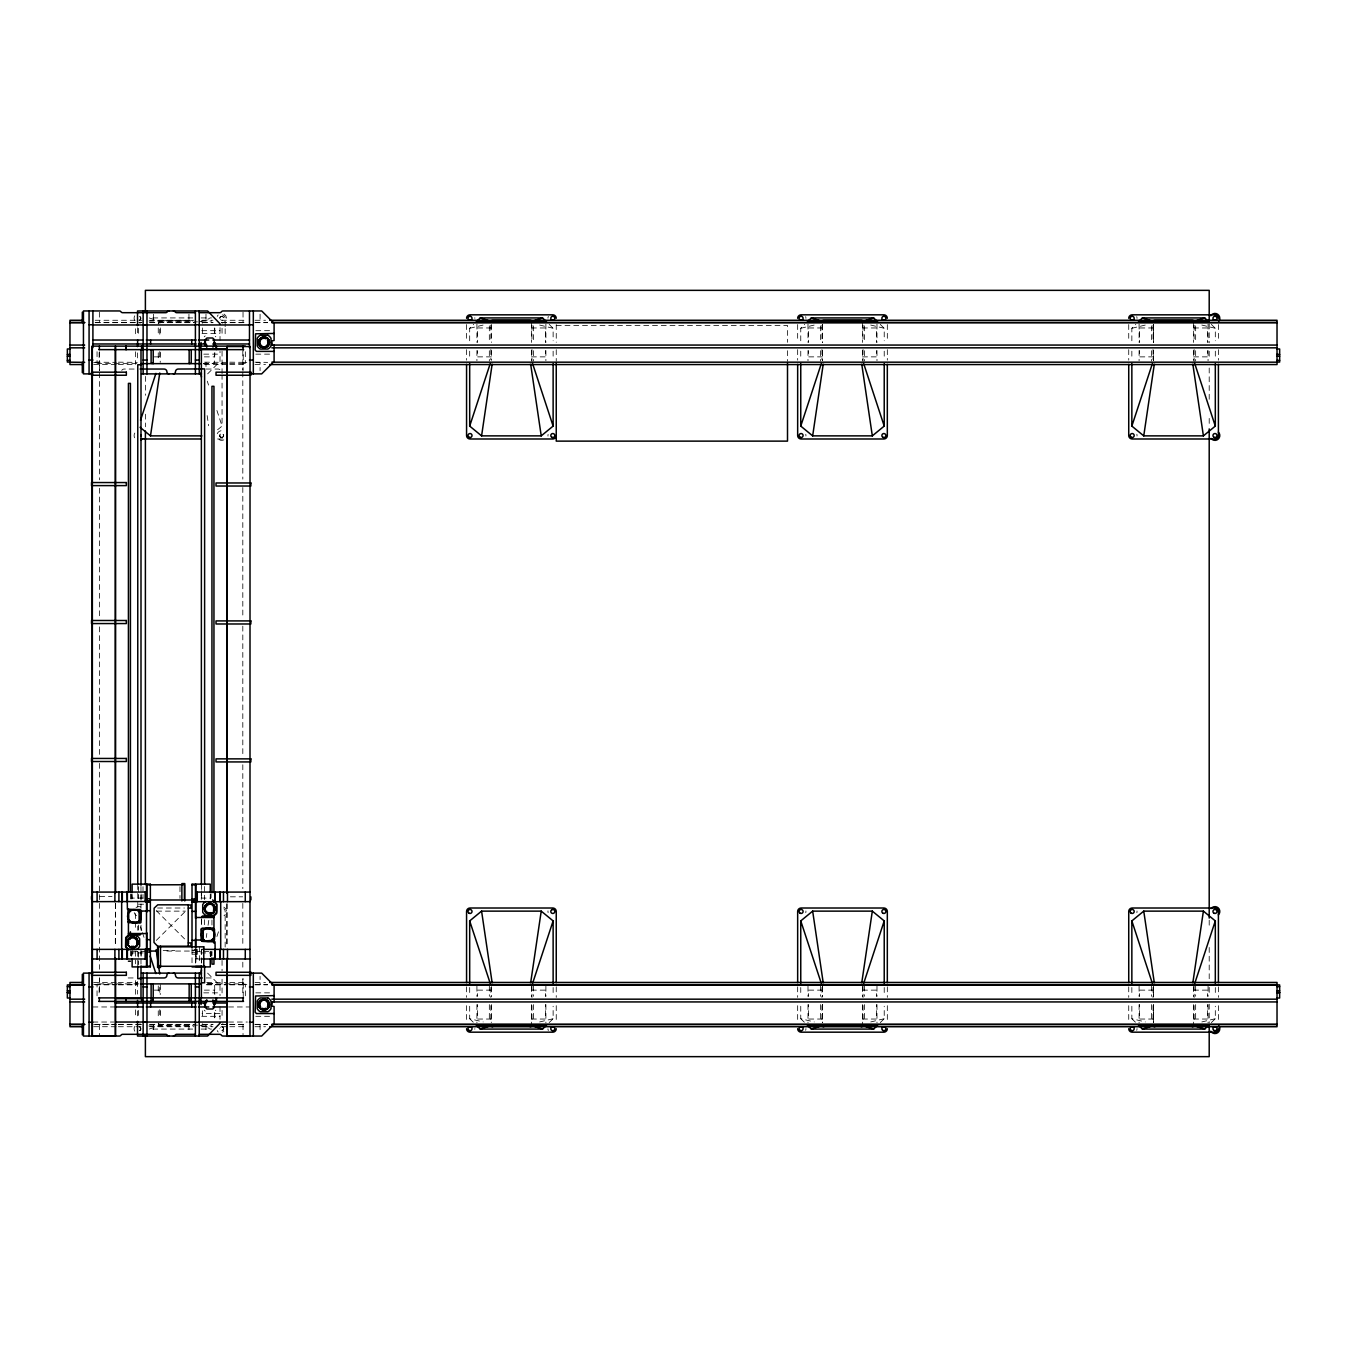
<?xml version="1.0" encoding="UTF-8"?>
<svg xmlns="http://www.w3.org/2000/svg" width="1347" height="1347" viewBox="0 0 1347 1347"><rect width="100%" height="100%" fill="white"/><g stroke="black" fill="none" stroke-linecap="round" stroke-linejoin="round"><path stroke-width="0.75" stroke-dasharray="5 3.75" d="M196.022 958.98L196.022 956.572M206.259 937.495L206.866 933.437M208.061 925.322L208.953 919.226M158.256 323.785L158.323 323.112M210.486 956.05L211.782 952.144M216.918 936.519L218.837 930.659M207.606 373.877L220.016 361.451L220.016 351.382M156.319 940.391L184.573 912.138M196.713 947.598L193.261 951.049L163.829 951.049M159.788 323.196L161.135 321.866L197.487 321.866M469.682 340.757L469.682 328.281L473.639 324.391M800.758 340.757L800.758 328.281L804.715 324.391M1131.85 340.757L1131.85 328.281L1135.807 324.391M549.172 1022.609L553.129 1018.719L553.129 1006.243M880.264 1022.609L884.221 1018.719L884.221 1006.243M1211.34 1022.609L1215.314 1018.719L1215.314 1006.243M217.591 429.76L222.053 426.09L222.053 376.15M199.508 321.866L209.492 318.582M197.487 1025.134L161.135 1025.134L149.163 1029.074L192.789 1029.074M202.033 333.517L220.016 333.45M469.682 328.281L483.169 325.048M800.758 328.281L814.245 325.048M1131.85 328.281L1145.337 325.048M539.659 1021.952L553.129 1018.719M870.734 1021.952L884.221 1018.719M1201.827 1021.952L1215.314 1018.719M192.789 317.926L149.163 317.926L161.135 321.866M201.107 317.926L211.496 317.926M95.199 320.266L142.075 320.266M149.635 320.283L194.035 320.266M202.202 320.266L212.961 320.266M221.379 320.266L246.821 320.266M255.021 320.266L265.527 320.266M192.739 320.35L161.691 320.35A3.452 3.452 0 0 0 158.289 323.28M148.961 321.041L192.874 321.041M201.225 321.041L211.681 321.041M95.216 322.472L142.075 322.337M149.635 322.337L194.322 322.404M202.202 322.337L212.978 322.472M221.379 322.472L246.821 322.337M255.038 322.472L267.649 322.472M95.199 322.657L141.452 322.657M149.871 322.657L194.035 322.657M202.437 322.657L212.961 322.657M221.379 322.657L246.602 322.657M255.021 322.657L267.632 322.657M556.244 325.486L787.507 325.486L787.507 342.306M491.402 327.961L477.377 327.961L477.377 342.407M531.408 327.961L545.451 327.961L545.451 342.407M822.495 327.961L808.453 327.961L808.453 342.407M862.501 327.961L876.527 327.961L876.527 342.407M1153.571 327.961L1139.545 327.961L1139.545 342.407M1193.577 327.961L1207.619 327.961L1207.619 342.407M201.713 330.689L220.016 330.689M255.795 330.689L272.06 330.689M203.751 354.143L220.016 354.143M255.795 354.143L272.06 354.143M154.299 356.871L160.327 356.871M204.34 356.871L214.358 356.871L214.358 352.746M491.402 356.871L477.377 356.871L477.377 350.675M531.408 356.871L545.451 356.871L545.451 350.675M822.495 356.871L808.453 356.871L808.453 350.675M862.501 356.871L876.527 356.871L876.527 350.675M1153.571 356.871L1139.545 356.871L1139.545 350.675M1193.577 356.871L1207.619 356.871L1207.619 350.675M95.199 362.175L116.246 362.36M118.334 362.175L137.276 362.36M204.542 362.175L227.694 362.36M229.781 362.175L246.619 362.36M255.021 362.175L267.649 362.36M93.667 362.495L99.358 362.495L99.358 370.627M246.821 362.495L243.032 362.495L243.032 370.627M256.284 362.495L260.072 362.495L260.072 370.627M99.139 363.37L97.051 363.37L97.051 348.031M243.235 363.37L245.339 363.37L245.339 348.031M136.822 363.639L99.139 363.639L99.139 349.631M203.464 363.639L243.235 363.639L243.235 349.631M203.33 363.791L214.476 363.522L214.813 352.594M93.667 364.549L116.229 364.549M118.334 364.549L135.155 364.549M204.542 364.549L227.677 364.549M229.781 364.549L246.821 364.549M255.021 364.549L265.527 364.549M134.144 369.044L124.143 369.044A2.761 2.761 0 0 0 121.752 370.425M206.226 369.044L218.231 369.044A2.761 2.761 0 0 1 220.622 370.425M217.574 438.987L221.699 438.987A3.452 3.452 0 0 0 223.855 438.23M99.712 896.395L112.02 896.395M230.371 896.816L242.662 896.816M143.085 898.095L131.838 898.095L131.838 894.223M201.09 898.095L210.486 898.095L210.486 894.223M138.589 904.207L144.752 904.207M157.565 908.013L184.455 908.013M156.673 911.128L185.465 911.128M192.015 950.207L195.887 950.207M163.172 950.426L174.807 950.426M146.453 951.453L129.901 951.302M195.467 951.453L201.713 951.453M203.784 951.453L212.102 951.453M192.015 952.497L195.887 952.278M143.152 952.935L131.905 952.935L131.905 956.808M192.015 954.181L195.887 954.181M202.724 958.98L196.157 958.98L196.157 949.382M128.15 977.956L134.144 977.956M206.226 977.956L214.224 977.956M93.667 982.451L116.229 982.451M118.334 982.451L137.259 982.451M206.647 982.451L227.677 982.451M229.781 982.451L246.821 982.451M255.021 982.451L265.527 982.451M207.505 983.209L214.628 983.647L214.813 994.406M138.909 983.882L99.139 983.882L99.139 995.888M207.64 983.882L243.235 983.882L243.235 997.891M99.139 984.152L97.051 984.152L97.051 999.474M243.235 984.152L245.339 984.152L245.339 999.474M93.667 984.505L99.358 984.505L99.358 978.41M246.821 984.505L243.032 984.505L243.032 978.41M256.284 984.505L260.072 984.505L260.072 976.373M95.216 984.64L116.246 984.64M118.351 984.64L137.276 984.64M206.663 984.64L227.694 984.64M229.798 984.64L246.619 984.64M255.038 984.64L267.649 984.64M95.199 984.825L116.229 984.825M118.334 984.825L137.259 984.825M206.647 984.825L227.677 984.825M229.781 984.825L246.602 984.825M255.021 984.825L267.632 984.825M154.299 990.129L160.327 990.129M204.34 990.129L214.358 990.129L214.358 994.254M491.402 990.129L477.377 990.129L477.377 996.325M531.408 990.129L545.451 990.129L545.451 996.325M822.495 990.129L808.453 990.129L808.453 996.325M862.501 990.129L876.527 990.129L876.527 996.325M1153.571 990.129L1139.545 990.129L1139.545 996.325M1193.577 990.129L1207.619 990.129L1207.619 996.325M203.751 992.857L220.016 992.857M255.795 992.857L272.06 992.857M92.909 1006.967L113.822 1006.967M228.552 1006.967L249.481 1006.967M220.016 1013.55L202.033 1013.483M201.713 1016.312L220.016 1016.312M255.795 1016.312L272.06 1016.312M491.402 1019.039L477.377 1019.039L477.377 1004.593M531.408 1019.039L545.451 1019.039L545.451 1004.593M822.495 1019.039L808.453 1019.039L808.453 1004.593M862.501 1019.039L876.527 1019.039L876.527 1004.593M1153.571 1019.039L1139.545 1019.039L1139.545 1004.593M1193.577 1019.039L1207.619 1019.039L1207.619 1004.593M92.909 1022.036L113.822 1022.036M228.552 1022.036L247.377 1022.036M95.199 1024.343L116.229 1024.343M118.334 1024.343L141.452 1024.343M149.871 1024.343L194.035 1024.343M202.437 1024.343L212.961 1024.343M221.379 1024.343L227.677 1024.343M229.781 1024.343L246.602 1024.343M255.021 1024.343L267.632 1024.343M93.667 1024.663L116.246 1024.528M118.351 1024.528L142.075 1024.663M149.635 1024.663L194.322 1024.596M202.202 1024.663L212.978 1024.528M221.379 1024.528L227.694 1024.528M229.798 1024.528L246.821 1024.663M255.038 1024.528L267.649 1024.528M148.961 1025.959L192.874 1025.959M201.225 1025.959L211.681 1025.959M93.667 1026.717L116.229 1026.734M118.334 1026.734L142.075 1026.734M149.635 1026.734L194.035 1026.734M202.202 1026.734L212.961 1026.734M221.379 1026.734L227.677 1026.734M229.781 1026.734L246.821 1026.717M255.021 1026.734L265.527 1026.734M201.107 1029.074L211.496 1029.074M1201.827 325.048L1215.314 328.281L1215.314 340.757M870.734 325.048L884.221 328.281L884.221 340.757M539.659 325.048L553.129 328.281L553.129 340.757M1131.85 1006.243L1131.85 1018.719L1145.337 1021.952M800.758 1006.243L800.758 1018.719L814.245 1021.952M469.682 1006.243L469.682 1018.719L483.169 1021.952M199.508 1025.134L209.492 1028.418M1211.34 324.391L1215.314 328.281M880.264 324.391L884.221 328.281M549.172 324.391L553.129 328.281M1131.85 1018.719L1135.807 1022.609M800.758 1018.719L804.715 1022.609M469.682 1018.719L473.639 1022.609M159.788 1023.804L161.135 1025.134M156.319 910.656L184.573 938.91M207.606 973.123L220.016 985.549L220.016 995.618M207.286 381.184L208.566 385.09M216.918 410.481L222.053 426.09M140.526 926.77L141.805 930.659M142.445 932.612L145.021 940.425M158.323 1023.888L158.256 1023.215M207.152 415.6L208.65 425.736M1218.412 324.56L1218.412 341.313M1218.412 349.681L1218.412 360.154M1218.412 986.846L1218.412 997.319M1218.412 1005.687L1218.412 1022.44M1215.314 351.163L1215.314 359.497M1215.314 987.503L1215.314 995.837M1209.202 323.937L1209.202 342.828M1209.202 351.23L1209.202 359.615M1209.202 368.017L1209.202 399.52M1209.202 418.412L1209.202 426.814M1209.202 920.186L1209.202 928.588M1209.202 947.48L1209.202 978.983M1209.202 987.385L1209.202 995.77M1209.202 1004.172L1209.202 1023.063M1208.057 324.105L1208.057 342.407M1208.057 350.557L1208.057 360.727M1208.057 986.273L1208.057 996.443M1208.057 1004.593L1208.057 1022.895M1195.648 325.856L1195.648 342.407M1195.648 350.691L1195.648 361.047M1195.648 985.953L1195.648 996.309M1195.648 1004.593L1195.648 1021.144M1194.116 325.216L1194.116 341.414M1194.116 349.513L1194.116 361.653M1194.116 985.347L1194.116 997.487M1194.116 1005.586L1194.116 1021.784M1193.577 322.404L1193.577 342.407M1193.577 350.422L1193.577 360.424M1193.577 986.576L1193.577 996.578M1193.577 1004.593L1193.577 1024.596M1153.032 325.216L1153.032 341.414M1153.032 349.513L1153.032 359.632M1153.032 987.368L1153.032 997.487M1153.032 1005.586L1153.032 1021.784M1151.5 325.856L1151.5 342.407M1151.5 350.691L1151.5 361.047M1151.5 985.953L1151.5 996.309M1151.5 1004.593L1151.5 1021.144M1139.091 324.105L1139.091 342.407M1139.091 350.557L1139.091 360.727M1139.091 986.273L1139.091 996.443M1139.091 1004.593L1139.091 1022.895M1131.85 351.163L1131.85 359.497M1131.85 987.503L1131.85 995.837M1128.735 324.56L1128.735 341.313M1128.735 349.681L1128.735 360.154M1128.735 986.846L1128.735 997.319M1128.735 1005.687L1128.735 1022.44M887.319 324.56L887.319 341.313M887.319 349.681L887.319 360.154M887.319 986.846L887.319 997.319M887.319 1005.687L887.319 1022.44M884.221 351.163L884.221 359.497M884.221 987.503L884.221 995.837M876.981 324.105L876.981 342.407M876.981 350.557L876.981 360.727M876.981 986.273L876.981 996.443M876.981 1004.593L876.981 1022.895M864.555 325.856L864.555 342.407M864.555 350.691L864.555 361.047M864.555 985.953L864.555 996.309M864.555 1004.593L864.555 1021.144M863.023 325.216L863.023 341.414M863.023 349.513L863.023 361.653M863.023 985.347L863.023 997.487M863.023 1005.586L863.023 1021.784M862.501 322.404L862.501 342.407M862.501 350.422L862.501 360.424M862.501 986.576L862.501 996.578M862.501 1004.593L862.501 1024.596M822.495 324.408L822.495 342.407M822.495 350.422L822.495 360.424M822.495 986.576L822.495 996.578M822.495 1004.593L822.495 1022.592M822.394 324.408L822.394 342.407M822.394 350.422L822.394 360.424M822.394 986.576L822.394 996.578M822.394 1004.593L822.394 1022.592M821.956 325.216L821.956 341.414M821.956 349.513L821.956 359.632M821.956 987.368L821.956 997.487M821.956 1005.586L821.956 1021.784M820.424 325.856L820.424 342.407M820.424 350.691L820.424 361.047M820.424 985.953L820.424 996.309M820.424 1004.593L820.424 1021.144M807.998 324.105L807.998 342.407M807.998 350.557L807.998 360.727M807.998 986.273L807.998 996.443M807.998 1004.593L807.998 1022.895M800.758 351.163L800.758 359.497M800.758 987.503L800.758 995.837M797.66 324.56L797.66 341.313M797.66 349.681L797.66 360.154M797.66 986.846L797.66 997.319M797.66 1005.687L797.66 1022.44M787.507 350.708L787.507 361.232M556.244 324.56L556.244 342.306M556.244 349.681L556.244 361.232M556.244 986.846L556.244 997.319M556.244 1005.687L556.244 1022.44M553.129 351.163L553.129 359.497M553.129 987.503L553.129 995.837M545.889 324.105L545.889 342.407M545.889 350.557L545.889 360.727M545.889 986.273L545.889 996.443M545.889 1004.593L545.889 1022.895M533.479 325.856L533.479 342.407M533.479 350.691L533.479 361.047M533.479 985.953L533.479 996.309M533.479 1004.593L533.479 1021.144M531.947 325.216L531.947 341.414M531.947 349.513L531.947 361.653M531.947 985.347L531.947 997.487M531.947 1005.586L531.947 1021.784M531.408 322.404L531.408 342.407M531.408 350.422L531.408 360.424M531.408 986.576L531.408 996.578M531.408 1004.593L531.408 1024.596M491.301 324.408L491.402 342.407M491.402 350.422L491.301 360.424M491.402 986.576L491.402 996.578M491.402 1004.593L491.301 1022.592M490.864 325.216L490.864 341.414M490.864 349.513L490.864 359.632M490.864 987.368L490.864 997.487M490.864 1005.586L490.864 1021.784M489.331 325.856L489.331 342.407M489.331 350.691L489.331 361.047M489.331 985.953L489.331 996.309M489.331 1004.593L489.331 1021.144M476.922 324.105L476.922 342.407M476.922 350.557L476.922 360.727M476.922 986.273L476.922 996.443M476.922 1004.593L476.922 1022.895M469.682 351.163L469.682 359.497M469.682 987.503L469.682 995.837M466.567 324.56L466.567 341.313M466.567 349.681L466.567 360.154M466.567 986.846L466.567 997.319M466.567 1005.687L466.567 1022.44M260.072 314.205L260.072 322.337M260.072 1024.663L260.072 1032.795M243.032 312.167L243.032 322.337M243.032 1024.663L243.032 1034.833M242.814 350.978L242.814 369.886M242.814 371.991L242.814 479.111M242.814 487.513L242.814 617.734M242.814 626.136L242.814 756.357M242.814 764.759L242.814 888.666M242.814 903.382L242.814 945.375M242.814 962.179L242.814 970.581M242.814 978.983L242.814 995.787M227.054 903.82L227.003 945.88M226.852 903.82L226.852 945.88M225.151 326.648L225.151 318.279A3.452 3.452 0 0 0 222.221 314.861M225.151 328.735L225.151 337.12M225.151 947.059L225.151 911.464A3.452 3.452 0 0 0 223.855 908.77M222.053 328.281L222.053 336.598M222.053 351.163L222.053 374.062M222.053 960.445L222.053 970.85M222.053 979.185L222.053 995.837M222.053 1010.402L222.053 1018.719M220.016 327.658L220.016 340.488M220.016 1006.512L220.016 1019.342M214.813 328.18L214.813 334.275M214.813 1012.725L214.813 1018.82M214.358 327.961L214.358 334.157M214.358 1012.843L214.358 1019.039M211.95 920.018L211.95 926.332M211.95 951.538L211.95 955.747M211.058 893.987L211.058 897.826M211.058 951.302L211.058 957.06M210.553 956.808L210.553 952.935L195.534 952.935L195.534 962.617M210.25 893.869L210.25 901.648M210.25 951.336L210.25 957.178M205.99 314.205L205.99 322.337M205.99 362.495L205.99 366.552M205.99 1024.663L205.99 1032.795M204.609 886.478L204.626 899.712M204.609 919.698L204.609 926.012M202.387 327.927L202.387 336.211M202.387 1010.789L202.387 1019.073M201.393 884.541L201.393 899.712M201.545 918.671L201.545 925.557M201.393 949.382L201.393 963.021M201.376 890.771L201.259 899.745M201.376 919.698L201.376 926.483M201.376 949.13L201.376 963.846M199.373 946.84L199.373 962.398M197.268 949.382L197.268 958.98M196.578 949.382L196.578 958.98M195.887 948.978L195.887 962.229M195.467 949.382L195.467 966.91M192.015 948.978L192.015 966.22M188.95 314.205L188.95 322.337M188.95 1024.663L188.95 1032.795M179.976 886.696L179.976 898.365M160.327 327.961L160.226 336.413M160.327 352.409L160.226 362.41M160.327 984.59L160.226 994.591M160.327 1010.587L160.327 1019.039M159.788 329.257L159.788 337.356M159.788 351.533L159.788 359.632M159.788 987.368L159.788 995.467M159.788 1009.644L159.788 1017.743M158.256 327.927L158.256 336.211M158.256 352.762L158.256 361.047M158.256 985.953L158.256 994.238M158.256 1010.789L158.256 1019.073M153.423 314.205L153.423 322.337M153.423 1024.663L153.423 1032.795M145.392 376.419L145.392 395.311M145.392 414.203L145.392 426.814M143.001 886.696L143.001 892.539M143.001 894.475L143.001 898.365M141.115 893.987L141.115 899.745M141.115 951.302L141.115 957.06M140.98 886.478L140.997 908.316M140.997 925.12L140.997 931.417M140.997 950.325L140.98 966.489M138.589 328.281L138.589 336.598M138.589 886.696L138.589 892.539M138.589 894.475L138.589 898.365M138.589 925.069L138.589 931.316M138.589 952.127L138.589 964.604M138.589 1010.402L138.589 1018.719M137.764 884.541L137.764 907.154M137.764 926.079L137.764 930.272M137.764 951.302L137.764 966.91M137.529 327.742L137.529 336.127M137.529 352.897L137.529 361.282M137.529 981.525L137.529 994.103M137.529 1010.873L137.529 1019.258M136.384 982.451L136.384 984.505M135.491 328.735L135.491 337.12M135.491 351.769L135.491 364.347M135.491 913.569L135.491 930.306M135.491 951.251L135.491 963.812M135.491 980.565L135.491 995.231M135.491 1009.88L135.491 1018.265M132.124 893.869L132.124 899.712M132.124 949.382L132.124 957.178M131.316 893.987L131.316 899.745M131.316 951.302L131.316 957.06M130.423 893.97L130.423 902.389M130.423 950.713L130.423 957.01M115.522 903.399L115.522 945.459M115.371 903.399L115.32 945.459M99.56 351.735L99.56 370.627M99.56 372.732L99.56 479.852M99.56 488.254L99.56 618.475M99.56 626.877L99.56 754.994M99.56 763.395L99.56 969.234M99.56 977.636L99.56 994.44M99.358 312.167L99.358 322.337M99.358 1024.663L99.358 1034.833M1136.733 316.663A4.832 4.832 0 0 1 1137.02 318.397M1136.851 434.256A4.832 4.832 0 0 1 1137.003 436.007M805.658 316.663A4.832 4.832 0 0 1 805.927 318.397M805.759 434.256A4.832 4.832 0 0 1 805.91 436.007M547.96 318.161A4.832 4.832 0 0 1 548.33 316.444M547.993 436.125A4.832 4.832 0 0 1 548.111 434.374M474.817 317.69A4.832 4.832 0 0 1 474.851 318.397M202.05 322.303A3.452 3.452 0 0 1 202.353 323.28M219.915 318.229A1.802 1.802 0 0 1 221.548 316.494A1.802 1.802 0 0 1 223.467 317.926A1.802 1.802 0 0 1 222.238 319.98M220.959 319.913A1.802 1.802 0 0 1 220.521 319.626M224.023 314.036A4.832 4.832 0 0 1 222.12 323.078M217.237 316.444A4.832 4.832 0 0 1 218.197 314.962M219.713 318.262A2.004 2.004 0 0 1 221.531 316.276A2.004 2.004 0 0 1 223.669 317.909A2.004 2.004 0 0 1 222.255 320.199M223.804 439.88A4.832 4.832 0 0 1 217.153 437.152M217.237 433.7A4.832 4.832 0 0 1 224.023 431.293M139.802 316.697A1.802 1.802 0 0 1 139.718 319.896M141.351 322.455A4.832 4.832 0 0 1 139.701 323.044M134.666 320.535A4.832 4.832 0 0 1 134.784 315.804M139.785 316.461A2.004 2.004 0 0 1 139.751 320.098M134.666 437.792A4.832 4.832 0 0 1 134.784 433.06M1137.02 1028.603A4.832 4.832 0 0 1 1136.733 1030.337M1137.003 910.993A4.832 4.832 0 0 1 1136.851 912.744M805.927 1028.603A4.832 4.832 0 0 1 805.658 1030.337M805.91 910.993A4.832 4.832 0 0 1 805.759 912.744M548.33 1030.556A4.832 4.832 0 0 1 547.96 1028.839M548.111 912.626A4.832 4.832 0 0 1 547.993 910.875M474.851 1028.603A4.832 4.832 0 0 1 474.817 1029.31M161.691 1026.65A3.452 3.452 0 0 1 158.289 1023.72M202.353 1023.72A3.452 3.452 0 0 1 202.05 1024.697M222.238 1027.02A1.802 1.802 0 0 1 223.467 1029.074A1.802 1.802 0 0 1 221.548 1030.506A1.802 1.802 0 0 1 219.915 1028.771M220.521 1027.374A1.802 1.802 0 0 1 220.959 1027.088M218.197 1032.038A4.832 4.832 0 0 1 217.237 1030.556M222.12 1023.922A4.832 4.832 0 0 1 223.804 1024.377M222.255 1026.801A2.004 2.004 0 0 1 223.669 1029.091A2.004 2.004 0 0 1 221.531 1030.724A2.004 2.004 0 0 1 219.713 1028.738M223.804 907.12A4.832 4.832 0 0 1 224.023 915.707M139.718 1027.104A1.802 1.802 0 0 1 139.802 1030.303M134.784 1031.196A4.832 4.832 0 0 1 134.666 1026.465M139.701 1023.956A4.832 4.832 0 0 1 141.351 1024.545M139.751 1026.902A2.004 2.004 0 0 1 139.785 1030.539M136.518 915.64A4.832 4.832 0 0 1 134.245 912.626M136.03 907.609A4.832 4.832 0 0 1 141.654 907.474M223.855 1031.415A3.452 3.452 0 0 1 222.221 1032.139M215.806 1010.183A7.863 7.863 0 0 1 215.352 1010.637M205.182 1011.058A7.863 7.863 0 0 1 204.239 1010.183M204.239 336.817A7.863 7.863 0 0 1 205.182 335.942M215.352 336.363A7.863 7.863 0 0 1 215.806 336.817M140.778 1029.495L139.701 1030.573L140.778 1029.495M223.551 1029.495L222.474 1030.573L223.551 1029.495M223.131 316.865L223.131 316.865M140.357 316.865L140.357 316.865M223.131 434.121L223.131 434.121M220.942 437.388L219.864 436.293L220.942 437.388M1153.571 342.407L1153.571 324.408L1153.47 342.407M1153.571 360.424L1153.571 350.422L1153.47 360.424M1153.571 996.578L1153.571 986.576L1153.47 996.578M1153.571 1022.592L1153.571 1004.593L1153.47 1022.592M220.773 437.068A1.802 1.802 0 0 0 223.501 435.569A1.802 1.802 0 0 0 220.857 433.953A1.802 1.802 0 0 0 220.773 437.068M220.689 437.253A2.004 2.004 0 0 0 223.703 435.552A2.004 2.004 0 0 0 220.723 433.785A2.004 2.004 0 0 0 220.689 437.253"/><path stroke-width="1.5" d="M140.829 934.077L139.953 935.02L128.403 935.071L125.726 937.546L125.557 946.789L128.42 949.854M201.545 917.038L202.488 916.011L213.971 915.977L216.699 913.418L216.8 904.174L212.674 899.897M201.915 435.872L150.494 435.872L159.754 373.001M200.888 973.999L201.478 969.941M553.129 363.656L553.129 426.09L541.225 435.872L481.586 435.872L492.042 364.885M530.769 982.115L541.225 911.128L481.586 911.128L469.682 920.91L469.682 983.344M884.221 363.656L884.221 426.09L872.317 435.872L812.662 435.872L823.118 364.885M861.861 982.115L872.317 911.128L812.662 911.128L800.758 920.91L800.758 983.344M1215.314 363.656L1215.314 426.09L1203.393 435.872L1143.755 435.872L1154.211 364.885M1192.937 982.115L1203.393 911.128L1143.755 911.128L1131.85 920.91L1131.85 983.344M140.526 420.23L155.932 373.372M481.586 435.872L469.682 426.09L490.224 363.606M532.587 983.394L553.129 920.91L541.225 911.128M812.662 435.872L800.758 426.09L821.316 363.606M863.68 983.394L884.221 920.91L872.317 911.128M1143.755 435.872L1131.85 426.09L1152.392 363.606M1194.755 983.394L1215.314 920.91L1203.393 911.128M213.836 346.516L214.005 342.407M267.918 346.516C274.62 334.426 253.32 334.426 260.022 346.516M128.689 938.219C121.988 950.308 143.287 950.308 136.569 938.219M206.512 1001.646L206.95 1000.046M259.87 1000.636C253.893 1012.439 274.047 1013.062 267.918 1000.484M476.282 321.815L480.239 317.926L542.572 317.926L546.528 321.815M807.358 321.815L811.332 317.926L873.664 317.926L877.621 321.815M1138.451 321.815L1142.408 317.926L1204.74 317.926L1208.697 321.815M476.282 1025.185L480.239 1029.074L542.572 1029.074L546.528 1025.185M807.358 1025.185L811.332 1029.074L873.664 1029.074L877.621 1025.185M1138.451 1025.185L1142.408 1029.074L1204.74 1029.074L1208.697 1025.185M477.309 321.26L545.501 321.26M808.385 321.26L876.594 321.26M1139.478 321.26L1207.67 321.26M545.451 1025.791L477.444 1025.825M876.527 1025.791L808.453 1025.791M1207.619 1025.791L1139.545 1025.791M213.887 937.849L210.856 940.88L204.643 940.88L203.262 938.876L203.262 930.609L204.643 928.605L210.856 928.605L213.887 931.636M551.849 909.696A2.004 2.004 0 0 1 554.796 911.532A2.004 2.004 0 0 1 551.731 913.165A2.004 2.004 0 0 1 551.849 909.696L552.068 909.595M551.849 1026.953A2.004 2.004 0 0 1 554.796 1028.805A2.004 2.004 0 0 1 551.731 1030.421A2.004 2.004 0 0 1 551.849 1026.953L552.068 1026.852M532.587 321.209L542.572 317.926M863.68 321.209L873.664 317.926M1194.755 321.209L1204.74 317.926M480.239 1029.074L490.224 1025.791M811.332 1029.074L821.316 1025.791M1142.408 1029.074L1152.392 1025.791M272.38 1001.831L271.74 1006.074L274.098 1006.512L274.098 1023.619L261.688 1036.045L223.063 1036.045A2.071 2.071 0 0 1 221.379 1035.169A2.071 2.071 0 0 0 219.696 1034.311L199.255 1034.311M212.994 941.502L214.51 939.987L214.493 929.278L212.994 927.982L201.309 928.554L201.562 941.166M195.163 312.689L176.76 312.689A2.071 2.071 0 0 1 175.076 311.83A2.071 2.071 0 0 0 173.393 310.955M199.255 312.689L219.696 312.689A2.071 2.071 0 0 0 221.379 311.83A2.071 2.071 0 0 1 223.063 310.955L261.688 310.955L274.098 323.381L274.098 340.488L271.74 340.926L272.38 345.169M82.571 320.266L69.96 320.266L69.96 364.549L82.571 364.549M269.737 320.266L1277.04 320.266L1277.04 322.657L271.841 322.657M69.977 322.472L84.693 322.472M271.858 322.472L1277.023 322.472L1277.023 362.36M69.96 322.657L84.676 322.657M89.07 324.762L92.909 324.762M143.136 324.762L146.975 324.762M195.399 324.762L199.238 324.762M249.481 324.762L253.32 324.762M92.909 324.964L195.399 324.964M199.272 324.964L249.481 324.964M274.098 333.45L255.576 333.82L255.139 350.001L256.401 351.382L274.098 351.382M92.909 340.033L143.439 340.033M146.251 340.033L196.14 340.033M198.464 340.033L208.785 340.033M212.843 340.033L249.481 340.033M92.909 343.973L196.14 343.973M198.464 343.973L205.552 343.973M212.843 343.973L249.481 343.973M69.96 345.068L84.676 345.068M271.825 345.068L1276.905 345.068M245.339 346.128L92.185 346.128L92.185 1035.877L115.522 1035.877L115.522 958.071M250.188 346.533L226.852 346.533L226.852 893.297M69.96 347.829L84.676 347.829M271.825 347.829L1276.905 347.829M226.229 348.89L201.376 348.89L201.376 884.474M69.977 348.974L67.35 348.974L67.35 362.074L69.977 362.074M1277.023 348.974L1279.65 348.974L1279.65 362.074L1277.023 362.074M98.853 349.631L216.126 349.631L216.126 346.128M243.639 349.631L216.48 349.631L216.48 346.128M67.35 354.48L69.977 354.48M1277.023 354.278L1279.65 354.48M67.35 356.214L69.977 356.214M1277.023 356.214L1279.65 356.214M89.07 360.07L92.909 360.07M143.136 360.07L146.975 360.07M195.399 360.07L199.238 360.07M249.481 360.07L253.32 360.07M67.35 360.356L69.977 360.356M1277.023 360.356L1279.65 360.356M69.96 362.175L84.693 362.36M271.841 362.175L1277.04 362.175L1277.04 364.549L269.737 364.549M153.221 363.37L151.117 363.37L151.117 349.951M189.152 363.37L191.257 363.37L191.257 349.951M141.014 363.639L201.36 363.639M140.997 364.751L137.764 364.751L137.764 884.019M140.155 369.044L164.149 369.044A2.761 2.761 0 0 1 166.91 371.806A2.071 2.071 0 0 0 168.981 373.877M92.909 373.877L83.447 373.877L83.447 310.955L119.327 310.955A2.071 2.071 0 0 1 120.994 311.83A2.071 2.071 0 0 0 122.678 312.689L165.614 312.689A2.071 2.071 0 0 0 167.297 311.83A2.071 2.071 0 0 1 168.981 310.955M141.519 373.877L201.511 373.877M249.481 373.877L261.688 373.877L274.098 361.451L274.098 345.169M141.014 438.987L201.023 438.987M150.359 884.137L132.124 884.137L132.124 891.916M192.015 884.137L210.25 884.137L210.25 891.916M146.503 884.827L184.387 884.76L184.387 900.318M192.015 884.827L195.887 884.827M92.421 892.068L146.217 892.068L146.217 901.648M249.953 892.068L196.157 892.068L196.157 901.648M146.503 898.752L150.359 898.752M192.015 898.971L195.887 898.971M151.218 899.998L193.261 899.998M146.503 900.823L150.359 900.823M192.015 901.042L195.887 901.042M92.421 901.648L150.359 901.513M192.015 901.732L249.953 901.648M146.503 902.069L150.359 902.069M192.015 902.069L195.887 902.069M188.311 904.999L190.971 904.999L190.971 908.097L188.311 908.097M140.425 909.646L128.285 910.033L128.352 922.661L140.913 922.661L141.384 910.942L140.425 909.646L127.393 909.225L127.14 892.068M146.503 910.69L150.359 910.69M140.475 911.043L146.503 911.043M192.015 911.38L195.887 911.38M195.887 917.492L213.954 917.492M202.202 928.352L214.122 929.194L214.122 940.29L202.202 941.115M128.42 933.538L146.503 933.538M146.503 939.667L150.359 939.667M195.887 940.004L201.898 940.004M192.015 940.358L195.887 940.358M202.572 941.418L215.032 941.873L215.251 958.98M188.311 942.934L190.971 942.934L190.971 946.049L188.311 946.049M146.503 948.978L150.359 948.978M92.421 949.382L150.359 949.315M202.724 949.382L249.953 949.382M146.503 950.005L150.359 950.005M151.218 951.049L157.532 951.049M146.503 952.076L150.359 952.076M92.421 958.98L146.217 958.98L146.352 949.382M202.724 958.98L249.953 958.98M128.42 961.219L130.423 961.219M146.503 966.22L150.359 966.22M140.98 966.489L146.907 966.489M195.534 966.489L201.393 966.489M150.359 966.91L132.124 966.91L132.124 959.115M192.015 966.91L210.25 966.91L210.25 959.115M92.909 973.123L83.447 973.123L83.447 1036.045L119.327 1036.045A2.071 2.071 0 0 0 120.994 1035.169A2.071 2.071 0 0 1 122.678 1034.311L165.614 1034.311A2.071 2.071 0 0 1 167.297 1035.169A2.071 2.071 0 0 0 168.981 1036.045M141.519 973.123L201.511 973.123M249.481 973.123L261.688 973.123L274.098 985.549L274.098 1001.831M140.155 977.956L164.149 977.956A2.761 2.761 0 0 0 166.91 975.194A2.071 2.071 0 0 1 168.981 973.123M202.235 977.956L178.225 977.956A2.761 2.761 0 0 1 175.464 975.194A2.071 2.071 0 0 0 173.393 973.123M140.997 978.629L137.764 978.629L137.764 966.018M82.571 982.451L69.96 982.451L69.96 1026.734L82.571 1026.734M269.737 982.451L1277.04 982.451L1277.04 984.825M201.376 982.771L204.609 982.771L204.609 965.951M141.014 983.882L201.36 983.882M153.221 984.152L151.117 984.152L151.117 1001.393M189.152 984.152L191.257 984.152L191.257 1001.393M69.977 984.64L84.693 984.64M271.858 984.64L1277.023 984.64L1277.023 1024.528L271.858 1024.528M84.676 984.825L67.35 984.926L67.35 998.026L69.977 998.026M271.841 984.825L1279.65 984.926L1279.65 998.026L1277.023 998.026M67.35 986.644L69.977 986.644M1277.023 986.644L1279.65 986.644M89.07 986.93L92.909 986.93M143.136 986.93L146.975 986.93M195.399 986.93L199.238 986.93M249.481 986.93L253.32 986.93M67.35 990.786L69.977 990.786M1277.023 990.786L1279.65 990.786M67.35 992.52L69.977 992.52M1277.023 992.52L1279.65 992.52M67.35 992.722L69.977 992.722M1277.023 992.722L1279.65 992.722M274.098 995.618L255.576 995.989L255.139 1012.169L256.401 1013.55L274.098 1013.55M98.735 997.891L125.911 997.891L125.911 1001.393M243.538 997.891L126.248 997.891L126.248 1001.393M116.145 998.632L140.997 998.632L140.997 966.018M69.96 999.171L84.676 999.171M271.825 999.171L1276.905 999.171M98.735 1001.393L243.538 1001.393M69.96 1001.932L84.676 1001.932M271.825 1001.932L1276.905 1001.932M115.286 1003.027L196.14 1003.027M198.464 1003.027L205.552 1003.027M212.843 1003.027L227.087 1003.027M115.286 1006.967L143.439 1006.967M146.251 1006.967L196.14 1006.967M198.464 1006.967L208.785 1006.967M212.843 1006.967L227.087 1006.967M115.909 1022.036L195.399 1022.036M199.272 1022.036L226.464 1022.036M89.07 1022.238L92.909 1022.238M143.136 1022.238L146.975 1022.238M195.399 1022.238L199.238 1022.238M249.481 1022.238L253.32 1022.238M69.96 1024.343L84.676 1024.343M271.841 1024.343L1277.04 1024.343L1277.04 1026.734L269.737 1026.734M69.977 1024.528L84.693 1024.528M195.163 1034.311L176.76 1034.311A2.071 2.071 0 0 0 175.076 1035.169A2.071 2.071 0 0 1 173.393 1036.045M250.188 1036.298L226.852 1036.298L226.852 958.492M157.801 946.217L188.226 946.217L188.226 904.83L157.734 904.83L154.13 908.181L154.013 942.479L157.616 946.183L157.599 967.466L160.495 967.466L160.495 946.217M1142.408 317.926L1152.392 321.209M811.332 317.926L821.316 321.209M480.239 317.926L490.224 321.209M1194.755 1025.791L1204.74 1029.074M863.68 1025.791L873.664 1029.074M532.587 1025.791L542.572 1029.074M551.782 437.253A2.004 2.004 0 0 0 554.796 435.552A2.004 2.004 0 0 0 551.815 433.785A2.004 2.004 0 0 0 551.782 437.253L552.068 437.405M140.088 427.319L150.494 435.872M213.685 904.612L213.685 912.828L205.636 912.66M213.836 1000.484L214.005 1004.593M213.163 1001.646L212.725 1000.046M128.251 921.853L140.189 922.678L141.014 910.757M1194.755 363.606L1215.314 426.09M1131.85 920.91L1152.392 983.394M863.68 363.606L884.221 426.09M800.758 920.91L821.316 983.394M532.587 363.606L553.129 426.09M469.682 920.91L490.224 983.394M150.157 956.05L155.932 973.628M1192.937 364.885L1203.393 435.872M1143.755 911.128L1154.211 982.115M861.861 364.885L872.317 435.872M812.662 911.128L823.118 982.115M530.769 364.885L541.225 435.872M481.586 911.128L492.042 982.115M200.888 373.001L201.478 377.059M156.168 949.652L159.754 973.999M1218.412 364.347L1218.412 435.536A3.452 3.452 0 0 1 1214.96 438.987L1132.187 438.987A3.452 3.452 0 0 1 1128.735 435.536L1128.735 364.347M1218.412 982.653L1218.412 911.464A3.452 3.452 0 0 0 1214.96 908.013L1132.187 908.013A3.452 3.452 0 0 0 1128.735 911.464L1128.735 982.653M1215.314 920.91L1215.314 983.344M1209.202 321.832L1209.202 290.346L145.392 290.346L145.392 311.342M1209.202 428.902L1209.202 918.098M1209.202 1025.168L1209.202 1056.654L145.392 1056.654L145.392 1035.658M1131.85 363.656L1131.85 426.09M887.319 364.347L887.319 435.536A3.452 3.452 0 0 1 883.885 438.987L801.111 438.987A3.452 3.452 0 0 1 797.66 435.536L797.66 364.347M887.319 982.653L887.319 911.464A3.452 3.452 0 0 0 883.885 908.013L801.111 908.013A3.452 3.452 0 0 0 797.66 911.464L797.66 982.653M884.221 920.91L884.221 983.344M800.758 363.656L800.758 426.09M787.507 363.336L787.507 441.126L556.244 441.126L556.244 363.336M556.244 982.653L556.244 911.464A3.452 3.452 0 0 0 552.792 908.013L470.019 908.013A3.452 3.452 0 0 0 466.567 911.464L466.567 982.653M553.129 920.91L553.129 983.344M469.682 363.656L469.682 426.09M466.567 364.347L466.567 435.536A3.452 3.452 0 0 0 470.019 438.987L552.792 438.987A3.452 3.452 0 0 0 556.244 435.536M253.32 310.955L253.32 373.877M253.32 973.123L253.32 1036.045M250.862 896.816L250.862 899.88M250.037 346.533L249.986 1036.298M249.481 310.955L249.481 347.61M245.272 892.068L245.272 901.648M245.272 949.382L245.272 958.98M243.032 346.128L243.032 349.631M243.032 997.891L243.032 1001.393M227.475 892.068L227.475 901.648M227.475 949.382L227.475 958.98M227.054 346.533L227.003 893.297M227.054 958.492L227.003 1036.298M223.467 892.068L223.467 901.648M223.467 949.382L223.467 958.98M220.706 901.648L220.706 949.382M220.285 892.068L220.285 901.648M220.285 949.382L220.285 958.98M220.016 323.785L207.606 310.955L137.529 310.955L137.529 325.637M220.049 892.068L220.049 901.648M220.049 949.382L220.049 958.98M220.016 1023.215L207.606 1036.045L137.529 1036.045L137.529 1021.363M216.48 997.891L216.48 1001.393M216.126 997.891L216.126 1001.393M215.251 892.068L215.251 901.648M215.015 892.068L215.015 901.648M215.015 949.382L215.015 958.98M214.308 1001.646L214.308 1007.421L212.725 1009.004L206.95 1009.004L205.367 1007.421L205.367 1001.646M213.954 892.707L213.954 386.303L211.95 386.303L211.95 892.707M213.954 915.825L213.954 943.136M213.954 957.852L213.954 964.149L211.95 964.149L211.95 957.852M212.725 346.954L214.308 345.354L214.308 339.579L212.725 337.996L206.95 337.996L205.367 339.579L205.367 345.354L206.95 346.954M204.71 340.033L204.71 343.973M204.609 883.969L204.609 368.893L178.225 369.044A2.761 2.761 0 0 0 175.464 371.806A2.071 2.071 0 0 1 173.393 373.877M204.71 1003.027L204.71 1006.967M201.36 929.194L201.36 940.29M201.376 965.951L201.376 997.891M201.057 342.407L201.057 346.213M201.057 1000.787L201.057 1004.593M200.787 346.128L200.787 349.631M200.787 997.891L200.787 1001.393M200.4 346.128L200.4 349.631M200.4 997.891L200.4 1001.393M199.238 310.955L199.238 373.877M199.238 973.123L199.238 1036.045M197.268 892.068L197.268 901.648M196.578 892.068L196.578 901.648M195.887 884.322L195.887 947.244M195.399 310.955L195.399 373.877M195.467 884.137L195.467 918.267M195.467 939.011L195.467 947.311M195.399 973.123L195.399 1036.045M192.015 884.322L192.015 947.918M191.745 340.033L191.745 343.973M191.745 1003.027L191.745 1006.967M189.641 997.891L189.641 1001.393M189.152 349.631L189.152 363.639M189.152 983.882L189.152 1001.393M184.775 900.958L184.775 883.581L181.879 883.581L181.879 900.958M153.221 349.631L153.221 363.639M153.221 983.882L153.221 1001.393M152.733 997.891L152.733 1001.393M150.628 340.033L150.628 343.973M150.628 1003.027L150.628 1006.967M150.359 884.322L150.359 966.725M146.975 310.955L146.975 373.877M146.975 973.123L146.975 1036.045M146.907 884.137L146.907 912.037M146.907 932.781L146.907 966.91M146.503 884.322L146.503 966.725M145.813 892.068L145.813 901.648M145.813 949.382L145.813 958.98M145.392 431.006L145.392 884.508M145.122 892.068L145.122 901.648M145.122 949.382L145.122 958.98M143.136 310.955L143.136 373.877M143.136 973.123L143.136 1036.045M141.974 346.128L141.974 349.631M141.974 997.891L141.974 1001.393M141.587 346.128L141.587 349.631M141.587 997.891L141.587 1001.393M140.997 349.631L140.997 885.215M137.663 340.033L137.529 346.617M137.529 1000.383L137.663 1006.967M130.423 891.882L130.423 383.373L128.42 383.373L128.42 891.882M130.423 931.804L130.423 935.997M128.42 908.686L128.42 935.997M127.376 892.068L127.376 901.648M127.376 949.382L127.376 958.98M127.14 949.382L127.14 958.98M126.248 346.128L126.248 349.631M125.911 346.128L125.911 349.631M122.324 892.068L122.324 901.648M122.324 949.382L122.324 958.98M122.089 892.068L122.089 901.648M122.089 949.382L122.089 958.98M121.668 901.648L121.668 949.382M118.906 892.068L118.906 901.648M118.906 949.382L118.906 958.98M115.522 346.128L115.522 892.876M115.371 346.128L115.32 892.876M115.32 958.071L115.371 1035.877M114.899 892.068L114.899 901.648M114.899 949.382L114.899 958.98M99.358 346.128L99.358 349.631M99.358 997.891L99.358 1001.393M97.102 892.068L97.102 901.648M97.102 949.382L97.102 958.98M92.909 310.955L92.909 347.61M92.337 346.128L92.387 1035.877M91.529 896.395L91.529 899.459M89.07 310.955L89.07 373.877M89.07 973.123L89.07 1036.045M82.319 312.167L82.319 322.337M82.319 362.495L82.319 372.664M82.319 974.336L82.319 984.505M82.319 1024.663L82.319 1034.833M1194.536 321.26A3.452 3.452 0 0 0 1192.196 320.35L1154.951 320.35A3.452 3.452 0 0 0 1152.611 321.26M1154.951 364.481A3.452 3.452 0 0 1 1153.941 364.33M1193.223 364.33A3.452 3.452 0 0 1 1192.196 364.481M1210.801 315.804A4.832 4.832 0 0 1 1217.722 314.306A4.832 4.832 0 0 1 1218.715 321.31M1218.395 432.134A4.832 4.832 0 0 1 1218.092 439.206A4.832 4.832 0 0 1 1211.071 438.398M1218.412 318.279A3.452 3.452 0 0 0 1214.96 314.828L1132.187 314.828A3.452 3.452 0 0 0 1128.735 318.279M863.461 321.26A3.452 3.452 0 0 0 861.12 320.35L823.876 320.35A3.452 3.452 0 0 0 821.518 321.26M823.876 364.481A3.452 3.452 0 0 1 822.849 364.33M862.131 364.33A3.452 3.452 0 0 1 861.12 364.481M887.319 318.279A3.452 3.452 0 0 0 883.885 314.828L801.111 314.828A3.452 3.452 0 0 0 797.66 318.279M532.368 321.26A3.452 3.452 0 0 0 530.028 320.35L492.783 320.35A3.452 3.452 0 0 0 490.443 321.26M492.783 364.481A3.452 3.452 0 0 1 491.773 364.33M531.055 364.33A3.452 3.452 0 0 1 530.028 364.481M556.244 318.279A3.452 3.452 0 0 0 552.792 314.828L470.019 314.828A3.452 3.452 0 0 0 466.567 318.279M140.761 434.727A2.004 2.004 0 0 1 140.745 436.377M142.681 438.583A4.832 4.832 0 0 1 140.711 440.014M1194.536 1025.741A3.452 3.452 0 0 1 1192.196 1026.65M1154.951 1026.65A3.452 3.452 0 0 1 1152.611 1025.741M1153.941 982.67A3.452 3.452 0 0 1 1154.951 982.519M1192.196 982.519A3.452 3.452 0 0 1 1193.223 982.67M1218.715 1025.69A4.832 4.832 0 0 1 1217.722 1032.694A4.832 4.832 0 0 1 1210.801 1031.196M1211.071 908.602A4.832 4.832 0 0 1 1218.092 907.794A4.832 4.832 0 0 1 1218.395 914.866M1218.412 1028.721A3.452 3.452 0 0 1 1214.96 1032.172L1132.187 1032.172A3.452 3.452 0 0 1 1128.735 1028.721M863.461 1025.741A3.452 3.452 0 0 1 861.12 1026.65M823.876 1026.65A3.452 3.452 0 0 1 821.518 1025.741M822.849 982.67A3.452 3.452 0 0 1 823.876 982.519M861.12 982.519A3.452 3.452 0 0 1 862.131 982.67M887.319 1028.721A3.452 3.452 0 0 1 883.885 1032.172L801.111 1032.172A3.452 3.452 0 0 1 797.66 1028.721M532.368 1025.741A3.452 3.452 0 0 1 530.028 1026.65M492.783 1026.65A3.452 3.452 0 0 1 490.443 1025.741M491.773 982.67A3.452 3.452 0 0 1 492.783 982.519M530.028 982.519A3.452 3.452 0 0 1 531.055 982.67M556.244 1028.721A3.452 3.452 0 0 1 552.792 1032.172L470.019 1032.172A3.452 3.452 0 0 1 466.567 1028.721M136.737 941.738A4.142 4.142 0 0 1 136.737 942.917M133.791 946.301A4.142 4.142 0 0 1 131.467 946.301M128.655 943.489A4.142 4.142 0 0 1 128.655 941.166M129.497 939.617A4.142 4.142 0 0 1 129.918 939.196M135.34 939.196A4.142 4.142 0 0 1 135.761 939.617M206.125 1002.858A4.142 4.142 0 0 1 206.764 1001.882M213.533 1002.606A4.142 4.142 0 0 1 214.021 1004.29M204.458 1004.188A5.455 5.455 0 0 1 206.63 1000.215M213.466 1000.467A5.455 5.455 0 0 1 215.335 1004.188M214.021 342.71A4.142 4.142 0 0 1 213.533 344.394M206.764 345.118A4.142 4.142 0 0 1 206.125 344.142M215.335 342.812A5.455 5.455 0 0 1 213.466 346.533M206.63 346.785A5.455 5.455 0 0 1 204.458 342.812M265.948 1000.956A4.142 4.142 0 0 1 267.447 1006.815M265.948 1008.213A4.142 4.142 0 0 1 261.992 1008.213M260.661 1007.068A4.142 4.142 0 0 1 261.992 1000.956M267.447 340.185A4.142 4.142 0 0 1 265.948 346.044M261.992 346.044A4.142 4.142 0 0 1 260.661 339.932M261.992 338.787A4.142 4.142 0 0 1 265.948 338.787M205.838 901.547A7.863 7.863 0 0 0 202.724 904.662L202.724 912.222A7.863 7.863 0 0 0 205.838 915.337L213.398 915.337A7.863 7.863 0 0 0 216.513 912.222L216.513 904.662A7.863 7.863 0 0 0 213.398 901.547M213.516 907.002A4.142 4.142 0 0 1 213.516 910.437M211.193 912.593A4.142 4.142 0 0 1 208.297 912.593M206.815 911.65A4.142 4.142 0 0 1 206.428 911.195M205.872 907.272A4.142 4.142 0 0 1 208.027 904.948M212.22 905.403A4.142 4.142 0 0 1 212.674 905.79M131.535 910.168L128.487 913.199L128.487 919.412L131.535 922.442L137.731 922.442L139.111 920.439L139.111 912.172L137.731 910.168L131.535 910.168M261.032 339.141L259.432 339.579L259.432 345.354L261.032 346.954L266.807 346.954L268.39 345.354L268.39 339.579L266.807 337.996L261.032 337.996L261.032 339.141M129.682 938.943L128.1 939.381L128.1 945.156L129.682 946.739L135.475 946.739L137.057 945.156L137.057 939.381L135.475 937.798L129.682 937.798L129.682 938.943M206.916 905.437L205.316 905.874L205.316 911.666L206.916 913.249L212.691 913.249L214.274 911.666L214.274 905.874L212.691 904.292L206.916 904.292L206.916 905.437M261.032 1001.208L259.432 1001.646L259.432 1007.421L261.032 1009.004L266.807 1009.004L268.39 1007.421L268.39 1001.646L266.807 1000.046L261.032 1000.046L261.032 1001.208M267.868 335.235L260.325 335.235A7.863 7.863 0 0 0 257.21 338.366L257.21 345.91A7.863 7.863 0 0 0 260.325 349.041L267.868 349.041A7.863 7.863 0 0 0 271 345.91L271 338.366A7.863 7.863 0 0 0 267.868 335.235M126.349 372.176L91.529 372.176L91.529 375.241L126.349 375.241L126.349 372.176M250.862 372.176L216.025 372.176L216.025 375.241L250.862 375.241L250.862 372.176M126.349 482.546L91.529 482.546L91.529 485.61L126.349 485.61L126.349 482.546M250.862 482.967L216.025 482.967L216.025 486.031L250.862 486.031L250.862 482.967M126.349 620.496L91.529 620.496L91.529 623.56L126.349 623.56L126.349 620.496M250.862 620.916L216.025 620.916L216.025 623.981L250.862 623.981L250.862 620.916M126.349 758.445L91.529 758.445L91.529 761.51L126.349 761.51L126.349 758.445M250.862 758.866L216.025 758.866L216.025 761.931L250.862 761.931L250.862 758.866M136.535 935.71L128.992 935.71A7.863 7.863 0 0 0 125.86 938.825L125.86 946.369A7.863 7.863 0 0 0 128.992 949.5L136.535 949.5A7.863 7.863 0 0 0 139.65 946.369L139.65 938.825A7.863 7.863 0 0 0 136.535 935.71M203.784 946.84L157.986 946.84L157.986 966.287L203.784 966.287L203.784 946.84M126.349 972.265L91.529 972.265L91.529 975.329L126.349 975.329L126.349 972.265M250.862 972.265L216.025 972.265L216.025 975.329L250.862 975.329L250.862 972.265M267.868 997.959L260.325 997.959A7.863 7.863 0 0 0 257.21 1001.09L257.21 1008.634A7.863 7.863 0 0 0 260.325 1011.765L267.868 1011.765A7.863 7.863 0 0 0 271 1008.634L271 1001.09A7.863 7.863 0 0 0 267.868 997.959M1131.177 437.253A2.004 2.004 0 0 0 1134.191 435.552A2.004 2.004 0 0 0 1131.211 433.785A2.004 2.004 0 0 0 1131.177 437.253M1213.95 319.997A2.004 2.004 0 0 0 1216.964 318.296A2.004 2.004 0 0 0 1213.984 316.528A2.004 2.004 0 0 0 1213.95 319.997M1213.95 437.253A2.004 2.004 0 0 0 1216.964 435.552A2.004 2.004 0 0 0 1213.984 433.785A2.004 2.004 0 0 0 1213.95 437.253M1131.177 319.997A2.004 2.004 0 0 0 1134.191 318.296A2.004 2.004 0 0 0 1131.211 316.528A2.004 2.004 0 0 0 1131.177 319.997M800.084 437.253A2.004 2.004 0 0 0 803.098 435.552A2.004 2.004 0 0 0 800.118 433.785A2.004 2.004 0 0 0 800.084 437.253M882.857 319.997A2.004 2.004 0 0 0 885.871 318.296A2.004 2.004 0 0 0 882.891 316.528A2.004 2.004 0 0 0 882.857 319.997M882.857 437.253A2.004 2.004 0 0 0 885.871 435.552A2.004 2.004 0 0 0 882.891 433.785A2.004 2.004 0 0 0 882.857 437.253M800.084 319.997A2.004 2.004 0 0 0 803.098 318.296A2.004 2.004 0 0 0 800.118 316.528A2.004 2.004 0 0 0 800.084 319.997M469.009 437.253A2.004 2.004 0 0 0 472.022 435.552A2.004 2.004 0 0 0 469.042 433.785A2.004 2.004 0 0 0 469.009 437.253M551.782 319.997A2.004 2.004 0 0 0 554.796 318.296A2.004 2.004 0 0 0 551.815 316.528A2.004 2.004 0 0 0 551.782 319.997M469.009 319.997A2.004 2.004 0 0 0 472.022 318.296A2.004 2.004 0 0 0 469.042 316.528A2.004 2.004 0 0 0 469.009 319.997M1131.126 913.165A2.004 2.004 0 0 0 1134.191 911.532A2.004 2.004 0 0 0 1131.261 909.696A2.004 2.004 0 0 0 1131.126 913.165M1213.9 1030.421A2.004 2.004 0 0 0 1216.964 1028.805A2.004 2.004 0 0 0 1214.017 1026.953A2.004 2.004 0 0 0 1213.9 1030.421M1213.9 913.165A2.004 2.004 0 0 0 1216.964 911.532A2.004 2.004 0 0 0 1214.017 909.696A2.004 2.004 0 0 0 1213.9 913.165M1131.126 1030.421A2.004 2.004 0 0 0 1134.191 1028.805A2.004 2.004 0 0 0 1131.261 1026.953A2.004 2.004 0 0 0 1131.126 1030.421M800.051 913.165A2.004 2.004 0 0 0 803.098 911.532A2.004 2.004 0 0 0 800.169 909.696A2.004 2.004 0 0 0 800.051 913.165M882.807 1030.421A2.004 2.004 0 0 0 885.871 1028.805A2.004 2.004 0 0 0 882.942 1026.953A2.004 2.004 0 0 0 882.807 1030.421M882.807 913.165A2.004 2.004 0 0 0 885.871 911.532A2.004 2.004 0 0 0 882.942 909.696A2.004 2.004 0 0 0 882.807 913.165M800.051 1030.421A2.004 2.004 0 0 0 803.098 1028.805A2.004 2.004 0 0 0 800.169 1026.953A2.004 2.004 0 0 0 800.051 1030.421M468.958 913.165A2.004 2.004 0 0 0 472.022 911.532A2.004 2.004 0 0 0 469.093 909.696A2.004 2.004 0 0 0 468.958 913.165M468.958 1030.421A2.004 2.004 0 0 0 472.022 1028.805A2.004 2.004 0 0 0 469.093 1026.953A2.004 2.004 0 0 0 468.958 1030.421M130.912 922.156A6.752 6.752 0 0 0 141.048 916.297A6.752 6.752 0 0 0 130.912 910.454A6.752 6.752 0 0 0 130.912 922.156M129.901 947.042A5.455 5.455 0 0 0 138.084 942.328A5.455 5.455 0 0 0 129.901 937.613A5.455 5.455 0 0 0 129.901 947.042M129.783 947.008A5.304 5.304 0 0 0 138.051 942.984A5.304 5.304 0 0 0 130.44 937.832A5.304 5.304 0 0 0 129.783 947.008M261.116 1009.257A5.304 5.304 0 0 0 269.4 1005.232A5.304 5.304 0 0 0 261.773 1000.08A5.304 5.304 0 0 0 261.116 1009.257M261.251 1009.307A5.455 5.455 0 0 0 269.417 1004.593A5.455 5.455 0 0 0 261.251 999.861A5.455 5.455 0 0 0 261.251 1009.307M261.436 346.735A5.304 5.304 0 0 0 269.417 342.138A5.304 5.304 0 0 0 261.453 337.541A5.304 5.304 0 0 0 261.436 346.735M261.251 347.139A5.455 5.455 0 0 0 269.417 342.407A5.455 5.455 0 0 0 261.251 337.693A5.455 5.455 0 0 0 261.251 347.139M206.647 912.845A5.304 5.304 0 0 0 214.914 908.821A5.304 5.304 0 0 0 207.286 903.669A5.304 5.304 0 0 0 206.647 912.845M207.017 913.434A5.455 5.455 0 0 0 215.2 908.72A5.455 5.455 0 0 0 207.017 904.005A5.455 5.455 0 0 0 207.017 913.434M204.71 940.593A6.752 6.752 0 0 0 214.846 934.734A6.752 6.752 0 0 0 204.71 928.891A6.752 6.752 0 0 0 204.71 940.593"/></g></svg>
